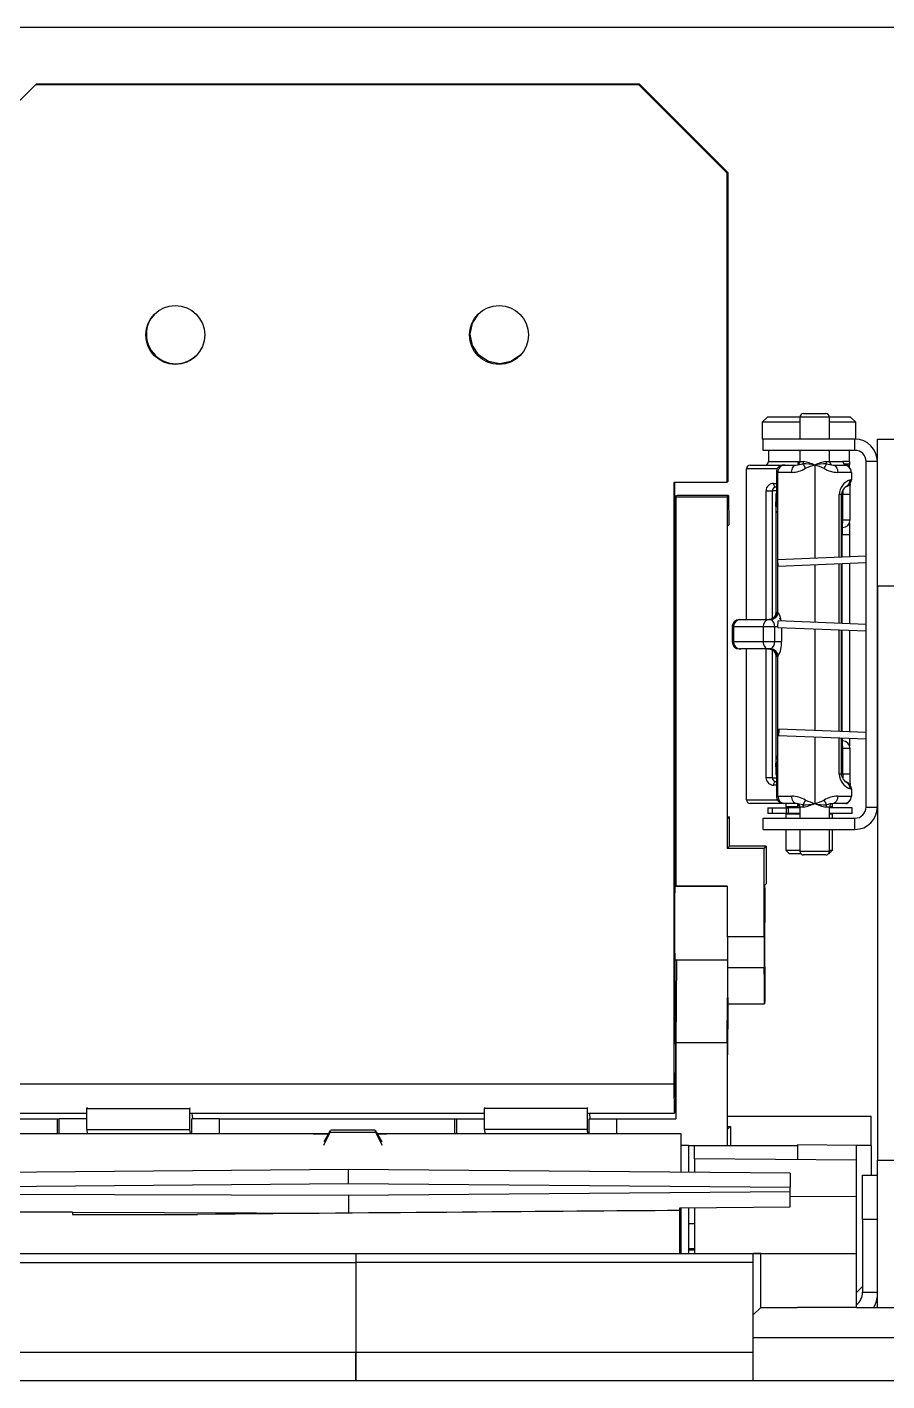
# Paper-space layout 'D' of a CAD drawing. Header units: inches. Extents: x 0 to 136, y 0 to 88.
# Drawn here: x 17.411 to 20.477, y 29.918 to 34.747 of the extents above; entities that cross this region are included whole.
import ezdxf

# ---------------------------------------------------------------- set-up
doc = ezdxf.new("R2010")
doc.units = ezdxf.units.IN
doc.header["$LTSCALE"] = 4
doc.header["$MEASUREMENT"] = 0

psp = doc.layouts.new('D')

# ---------------------------------------------------------------- linework, layer by layer
at = {"color": 7, "linetype": 'Continuous', "lineweight": 25}
for p, q in [((17.2199, 34.7471), (42.6216, 34.7471)), ((17.1256, 34.2264), (17.4406, 34.5413)), ((17.4428, 34.5436), (17.4406, 34.5413)), ((19.5927, 34.5413), (17.4406, 34.5413)), ((19.595, 34.5436), (17.4428, 34.5436)), ((19.5927, 34.5413), (19.595, 34.5436)), ((19.5927, 34.5413), (19.9077, 34.2263)), ((19.91, 34.2286), (19.595, 34.5436)), ((19.91, 34.2286), (19.9077, 34.2263)), ((19.9077, 33.124), (19.9077, 34.2263)), ((19.91, 34.2286), (19.91, 33.1263)), ((20.0529, 33.3573), (20.0329, 33.3373)), ((20.0329, 33.3373), (20.0329, 33.2773)), ((20.1671, 33.3373), (20.0329, 33.3373)), ((20.0529, 33.3573), (20.1672, 33.3573)), ((20.1671, 33.3554), (20.1671, 33.2773)), ((20.2721, 33.3554), (20.1671, 33.3554)), ((20.1802, 33.3686), (20.2589, 33.3686)), ((20.2719, 33.3573), (20.3462, 33.3573)), ((20.2721, 33.2773), (20.2721, 33.3554)), ((20.3662, 33.3373), (20.2721, 33.3373)), ((20.3662, 33.3373), (20.3462, 33.3573)), ((20.3662, 33.2773), (20.3662, 33.3373)), ((20.0358, 33.2773), (20.0329, 33.2773)), ((20.3633, 33.2773), (20.0358, 33.2773)), ((20.0358, 33.2373), (20.0358, 33.2773)), ((20.3633, 33.2373), (20.3633, 33.2773)), ((20.3662, 33.2773), (20.3633, 33.2773)), ((20.4433, 33.1973), (20.4433, 33.2773)), ((20.4433, 33.2773), (20.5111, 33.2773)), ((20.3633, 33.2373), (20.0358, 33.2373)), ((20.0552, 33.2373), (20.0552, 33.198)), ((20.1671, 33.2373), (20.1671, 33.198)), ((20.2721, 33.198), (20.2721, 33.2373)), ((20.3439, 33.198), (20.3439, 33.2373)), ((19.9896, 33.1848), (20.1091, 33.1848)), ((20.0552, 33.198), (20.1606, 33.198)), ((20.1091, 33.1848), (20.1142, 33.1848)), ((20.1142, 33.1848), (20.1541, 33.1848)), ((20.1598, 33.198), (20.1598, 33.1862)), ((20.1598, 33.198), (20.1606, 33.198)), ((20.1606, 33.198), (20.1671, 33.198)), ((20.1606, 33.198), (20.1606, 33.1866)), ((20.1671, 33.198), (20.1799, 33.198)), ((20.2198, 33.1848), (20.2198, 32.8519)), ((20.2596, 33.198), (20.2721, 33.198)), ((20.2721, 33.198), (20.3199, 33.198)), ((20.2851, 33.1848), (20.3242, 33.1848)), ((20.3439, 33.198), (20.3199, 33.198)), ((20.3242, 33.1848), (20.3308, 33.1848)), ((20.3438, 33.1851), (20.3438, 33.1919)), ((20.3438, 33.1851), (20.3438, 33.1919)), ((20.4433, 33.1973), (20.4033, 33.1973)), ((20.4033, 31.965), (20.4033, 33.1973)), ((20.4433, 31.965), (20.4433, 33.1973)), ((19.9765, 32.6336), (19.9765, 33.1717)), ((20.0864, 33.1717), (19.9765, 33.1717)), ((20.088, 33.1586), (20.0829, 33.1586)), ((20.0829, 33.1586), (20.0829, 33.0667)), ((20.1378, 33.1586), (20.088, 33.1586)), ((20.088, 32.6599), (20.088, 33.1586)), ((20.3504, 33.1586), (20.3016, 33.1586)), ((20.3439, 33.1307), (20.3439, 33.1231)), ((20.3464, 33.1323), (20.3504, 33.1323)), ((20.3504, 33.1586), (20.3504, 33.1323)), ((19.7188, 33.124), (19.9077, 33.124)), ((19.7189, 30.9772), (19.7188, 33.124)), ((19.7211, 31.6801), (19.7211, 33.124)), ((19.91, 33.1263), (19.9077, 33.124)), ((20.046, 33.093), (20.0683, 33.093)), ((20.046, 32.6336), (20.046, 33.093)), ((20.0683, 33.093), (20.0683, 32.6366)), ((20.0829, 33.093), (20.0683, 33.093)), ((20.0737, 33.1192), (20.0829, 33.1192)), ((19.7211, 33.0747), (19.7272, 33.0747)), ((19.7211, 33.0738), (19.7263, 33.0738)), ((19.7263, 33.0738), (19.724, 33.0715)), ((19.724, 33.0715), (19.9077, 33.0715)), ((19.724, 33.0715), (19.7241, 31.6831)), ((19.7291, 33.0766), (19.7272, 33.0747)), ((19.9128, 33.0766), (19.7291, 33.0766)), ((19.9077, 33.0715), (19.9128, 33.0766)), ((19.9077, 33.0715), (19.9078, 31.8173)), ((19.9128, 33.0766), (19.9131, 32.9719)), ((20.0815, 33.0798), (20.0815, 33.0405)), ((20.0829, 33.0798), (20.0815, 33.0798)), ((20.0815, 33.0405), (20.0815, 33.0536)), ((20.0815, 33.0536), (20.0829, 33.0536)), ((20.0815, 33.0405), (20.0815, 32.6525)), ((20.3065, 32.8554), (20.3065, 33.0798)), ((20.3153, 33.0798), (20.3065, 33.0798)), ((20.3153, 32.8558), (20.3153, 33.0798)), ((20.3194, 33.0798), (20.3153, 33.0798)), ((20.3455, 33.0798), (20.3194, 33.0798)), ((20.3194, 32.988), (20.3194, 33.0798)), ((20.3455, 33.0798), (20.3455, 32.988)), ((20.0826, 33.0142), (20.082, 33.0142)), ((20.0827, 33.0158), (20.0826, 33.0142)), ((20.0826, 33.0142), (20.0827, 33.0149)), ((20.0827, 33.0158), (20.0827, 33.0157)), ((20.3153, 32.988), (20.3194, 32.988)), ((20.3455, 32.988), (20.3194, 32.988)), ((19.9087, 32.9675), (19.9131, 32.9719)), ((19.9087, 31.9232), (19.9087, 32.9675)), ((20.3192, 32.9617), (20.3153, 32.9617)), ((20.3439, 32.9791), (20.3439, 32.8569)), ((20.3174, 32.9355), (20.3153, 32.9355)), ((20.3435, 32.9355), (20.3174, 32.9355)), ((20.3174, 32.8559), (20.3174, 32.9355)), ((20.3435, 32.9355), (20.3435, 32.8569)), ((20.4033, 32.8593), (20.0882, 32.8467)), ((20.0891, 32.824), (20.0882, 32.8467)), ((20.0891, 32.824), (20.4033, 32.8366)), ((20.2198, 32.8293), (20.2198, 32.6234)), ((20.3065, 32.6199), (20.3065, 32.8327)), ((20.3153, 32.6195), (20.3153, 32.8331)), ((20.3174, 32.6195), (20.3174, 32.8332)), ((20.3435, 32.8342), (20.3435, 32.6184)), ((20.3439, 32.8342), (20.3439, 32.6184)), ((20.5111, 32.7524), (20.4433, 32.7524)), ((20.4433, 32.7524), (20.4433, 30.7051)), ((20.0826, 32.6599), (20.088, 32.6599)), ((20.0826, 32.6599), (20.0826, 32.6592)), ((20.088, 32.6599), (20.0887, 32.6599)), ((19.9287, 32.6074), (19.9252, 32.6074)), ((19.9252, 32.6074), (19.9252, 32.5549)), ((19.9287, 32.6074), (19.9297, 32.6074)), ((19.9287, 32.5549), (19.9287, 32.6074)), ((20.0357, 32.6074), (19.9297, 32.6074)), ((19.9297, 32.6074), (19.9297, 32.5549)), ((19.9514, 32.6336), (19.955, 32.6336)), ((19.955, 32.6336), (20.0557, 32.6336)), ((20.0357, 32.6074), (20.0357, 32.5549)), ((20.0778, 32.6074), (20.0357, 32.6074)), ((20.0557, 32.6336), (20.0626, 32.6336)), ((20.0778, 32.5549), (20.0778, 32.6074)), ((20.0883, 32.6074), (20.0778, 32.6074)), ((20.0882, 32.6059), (20.0891, 32.6286)), ((20.0882, 32.6059), (20.4033, 32.5933)), ((20.4033, 32.616), (20.0891, 32.6286)), ((20.0982, 32.6358), (20.0924, 32.6366)), ((20.1014, 32.6054), (20.1014, 32.5549)), ((20.2198, 32.6007), (20.2198, 32.238)), ((19.9252, 32.5549), (19.9287, 32.5549)), ((19.9297, 32.5549), (19.9287, 32.5549)), ((19.9297, 32.5549), (20.0357, 32.5549)), ((20.0357, 32.5549), (20.0778, 32.5549)), ((20.0778, 32.5549), (20.1014, 32.5549)), ((20.3065, 32.2345), (20.3065, 32.5972)), ((20.3153, 32.2342), (20.3153, 32.5969)), ((20.3174, 32.2341), (20.3174, 32.5968)), ((20.3435, 32.5957), (20.3435, 32.2331)), ((20.3439, 32.5957), (20.3439, 32.233)), ((19.7211, 32.5489), (19.724, 32.5489)), ((19.955, 32.5287), (19.9514, 32.5287)), ((20.0557, 32.5287), (19.955, 32.5287)), ((19.9765, 31.9906), (19.9765, 32.5287)), ((20.046, 32.0693), (20.046, 32.5287)), ((20.0626, 32.5287), (20.0557, 32.5287)), ((20.0683, 32.5255), (20.0683, 32.0693)), ((20.0815, 32.5101), (20.0815, 32.1218)), ((20.0826, 32.5031), (20.0826, 32.5024)), ((20.088, 32.5024), (20.0826, 32.5024)), ((20.088, 32.0037), (20.088, 32.5024)), ((20.0887, 32.5024), (20.088, 32.5024)), ((20.091, 32.2205), (20.4033, 32.208)), ((20.4033, 32.2307), (20.0919, 32.2431)), ((20.2198, 32.2153), (20.2198, 31.9775)), ((20.3065, 32.0825), (20.3065, 32.2119)), ((20.3153, 32.0825), (20.3153, 32.2115)), ((20.3153, 32.2006), (20.3192, 32.2006)), ((20.3194, 32.1743), (20.3153, 32.1743)), ((20.3194, 32.0825), (20.3194, 32.1743)), ((20.3194, 32.1743), (20.3455, 32.1743)), ((20.3439, 32.2104), (20.3439, 32.1832)), ((20.3455, 32.1743), (20.3455, 32.0825)), ((20.0815, 32.1218), (20.0815, 32.0825)), ((20.0815, 32.1087), (20.0815, 32.1218)), ((20.082, 32.1481), (20.0826, 32.1481)), ((20.0827, 32.1474), (20.0826, 32.1481)), ((20.0826, 32.1481), (20.0827, 32.1462)), ((20.0827, 32.1466), (20.0827, 32.1466)), ((20.0683, 32.0693), (20.046, 32.0693)), ((20.0683, 32.0693), (20.0829, 32.0693)), ((20.0829, 32.1087), (20.0815, 32.1087)), ((20.0815, 32.0825), (20.0829, 32.0825)), ((20.0829, 32.0956), (20.0829, 32.0037)), ((20.3153, 32.0825), (20.3065, 32.0825)), ((20.3153, 32.0825), (20.3194, 32.0825)), ((20.3455, 32.0825), (20.3194, 32.0825)), ((20.0829, 32.0431), (20.0737, 32.0431)), ((20.3504, 32.03), (20.3464, 32.03)), ((20.3504, 32.03), (20.3504, 32.0037)), ((19.9765, 31.9906), (20.0864, 31.9906)), ((20.1091, 31.9775), (19.9896, 31.9775)), ((20.0829, 32.0037), (20.088, 32.0037)), ((20.088, 32.0037), (20.1378, 32.0037)), ((20.1142, 31.9775), (20.1091, 31.9775)), ((20.1541, 31.9775), (20.1142, 31.9775)), ((20.1162, 31.9775), (20.1162, 31.9656)), ((20.1598, 31.9644), (20.1598, 31.9761)), ((20.1606, 31.9644), (20.1606, 31.9757)), ((20.2829, 31.9656), (20.2829, 31.9773)), ((20.3242, 31.9775), (20.2851, 31.9775)), ((20.3016, 32.0037), (20.3504, 32.0037)), ((20.3308, 31.9775), (20.3242, 31.9775)), ((19.9156, 31.9301), (19.9087, 31.9232)), ((19.9087, 31.9301), (19.9156, 31.9301)), ((19.9156, 31.8251), (19.9156, 31.9301)), ((20.0358, 31.885), (20.0358, 31.925)), ((20.0358, 31.925), (20.3633, 31.925)), ((20.0524, 31.9623), (20.0524, 31.9423)), ((20.0524, 31.9623), (20.0675, 31.9623)), ((20.0675, 31.9423), (20.0524, 31.9423)), ((20.0675, 31.9623), (20.0675, 31.9423)), ((20.0675, 31.9623), (20.1174, 31.9623)), ((20.1174, 31.9423), (20.0675, 31.9423)), ((20.1598, 31.9656), (20.1162, 31.9656)), ((20.1162, 31.939), (20.1162, 31.925)), ((20.1671, 31.939), (20.1162, 31.939)), ((20.1174, 31.9623), (20.1174, 31.9423)), ((20.1174, 31.9623), (20.1246, 31.9623)), ((20.1246, 31.9423), (20.1174, 31.9423)), ((20.1246, 31.9623), (20.1246, 31.9423)), ((20.1671, 31.9623), (20.1246, 31.9623)), ((20.1671, 31.9423), (20.1246, 31.9423)), ((20.1362, 31.9656), (20.1362, 31.9623)), ((20.1362, 31.9423), (20.1362, 31.939)), ((20.1598, 31.9644), (20.1606, 31.9644)), ((20.1606, 31.9644), (20.1671, 31.9644)), ((20.1671, 31.9644), (20.1671, 31.925)), ((20.1799, 31.9644), (20.1671, 31.9644)), ((20.2721, 31.9644), (20.2596, 31.9644)), ((20.2829, 31.9656), (20.2721, 31.9656)), ((20.2721, 31.925), (20.2721, 31.9644)), ((20.2829, 31.939), (20.2721, 31.939)), ((20.3529, 31.9623), (20.2744, 31.9623)), ((20.3529, 31.9423), (20.2744, 31.9423)), ((20.2829, 31.925), (20.2829, 31.939)), ((20.3529, 31.9423), (20.3529, 31.9623)), ((20.3633, 31.885), (20.3633, 31.925)), ((20.4033, 31.965), (20.4433, 31.965)), ((20.0358, 31.885), (20.3633, 31.885)), ((20.1162, 31.885), (20.1162, 31.8116)), ((20.1671, 31.885), (20.1671, 31.8069)), ((20.2721, 31.8069), (20.2721, 31.885)), ((20.2829, 31.8116), (20.2829, 31.885)), ((19.9078, 31.8173), (19.9156, 31.8251)), ((20.039, 31.8173), (19.9078, 31.8173)), ((20.0468, 31.8251), (19.9156, 31.8251)), ((20.039, 31.8173), (20.0468, 31.8251)), ((20.0391, 31.5023), (20.039, 31.8173)), ((20.0468, 31.8251), (20.0468, 31.6909)), ((20.1162, 31.8116), (20.1296, 31.7983)), ((20.1162, 31.8116), (20.1671, 31.8116)), ((20.1703, 31.7983), (20.1296, 31.7983)), ((20.1671, 31.8069), (20.2721, 31.8069)), ((20.2589, 31.7938), (20.1802, 31.7938)), ((20.2696, 31.7983), (20.2689, 31.7983)), ((20.2696, 31.7983), (20.2829, 31.8116)), ((20.2721, 31.8116), (20.2829, 31.8116)), ((19.9078, 31.6826), (19.7209, 31.6826)), ((19.7241, 31.6831), (19.9078, 31.6831)), ((19.7264, 31.6831), (19.7264, 31.6826)), ((19.9078, 31.6831), (19.9078, 31.5024)), ((20.0411, 31.6826), (20.0409, 31.6826)), ((20.0468, 31.6909), (20.0411, 31.6852)), ((20.0403, 31.6451), (20.0391, 31.5023)), ((20.04, 31.5502), (20.0395, 31.5502)), ((20.04, 31.5502), (20.04, 31.3927)), ((20.0423, 31.395), (20.0423, 31.5525)), ((20.0391, 31.5023), (19.9078, 31.5024)), ((19.9087, 31.5024), (19.9087, 31.3927)), ((19.7209, 31.4201), (19.9087, 31.4201)), ((19.7212, 31.4201), (19.723, 31.018)), ((19.7267, 31.4201), (19.7241, 31.1238)), ((19.9087, 31.3927), (20.04, 31.3927)), ((19.9078, 31.1238), (19.9092, 31.2859)), ((19.9103, 31.2626), (19.9088, 31.0812)), ((19.9099, 31.2626), (20.0411, 31.2626)), ((19.9078, 31.1238), (19.7241, 31.1238)), ((19.7241, 31.1238), (19.7241, 30.8521)), ((19.9078, 31.1238), (19.9079, 30.7576)), ((19.9088, 30.8153), (19.9088, 31.0812)), ((19.723, 30.9269), (19.723, 31.018)), ((17.3148, 30.9772), (19.7189, 30.9772)), ((19.723, 30.9269), (19.7199, 30.8742)), ((17.3157, 30.8731), (17.6245, 30.8731)), ((17.6249, 30.8934), (17.6245, 30.89)), ((17.6245, 30.89), (17.9919, 30.89)), ((17.6245, 30.8144), (17.6245, 30.89)), ((17.9919, 30.89), (17.9923, 30.8934)), ((17.9919, 30.8144), (17.9919, 30.89)), ((17.9928, 30.8731), (19.0418, 30.8731)), ((17.999, 30.8731), (18.0004, 30.8521)), ((19.0421, 30.8933), (19.0418, 30.89)), ((19.0418, 30.8144), (19.0418, 30.89)), ((19.4092, 30.89), (19.0418, 30.89)), ((19.4092, 30.89), (19.4096, 30.8933)), ((19.4092, 30.8144), (19.4092, 30.89)), ((19.4101, 30.8731), (19.7198, 30.8731)), ((19.4163, 30.8731), (19.4177, 30.8521)), ((19.9088, 30.8626), (20.4207, 30.8626)), ((20.4207, 30.7576), (20.4207, 30.8626)), ((17.3095, 30.8521), (17.5195, 30.8521)), ((17.5195, 30.7996), (17.5195, 30.8521)), ((17.5195, 30.8521), (17.5259, 30.8521)), ((17.5259, 30.7996), (17.5259, 30.8521)), ((17.6245, 30.8521), (17.5259, 30.8521)), ((17.6245, 30.8144), (17.9919, 30.8144)), ((17.6245, 30.8144), (17.6257, 30.7996)), ((17.9932, 30.7996), (17.9919, 30.8144)), ((17.9983, 30.7996), (17.9983, 30.8521)), ((18.0969, 30.8521), (17.9983, 30.8521)), ((18.0969, 30.7996), (18.0969, 30.8521)), ((18.0969, 30.8521), (18.9368, 30.8521)), ((18.652, 30.8127), (18.4939, 30.8127)), ((18.9368, 30.7996), (18.9368, 30.8521)), ((18.9368, 30.8521), (18.9432, 30.8521)), ((18.9432, 30.7996), (18.9432, 30.8521)), ((18.9432, 30.8521), (19.0418, 30.8521)), ((19.4092, 30.8144), (19.0418, 30.8144)), ((19.0418, 30.8144), (19.043, 30.7996)), ((19.4105, 30.7996), (19.4092, 30.8144)), ((19.4156, 30.7996), (19.4156, 30.8521)), ((19.4156, 30.8521), (19.5142, 30.8521)), ((19.5142, 30.7996), (19.5142, 30.8521)), ((19.5142, 30.8521), (19.7241, 30.8521)), ((19.9193, 30.8258), (19.9088, 30.8153)), ((19.9088, 30.8258), (19.9193, 30.8258)), ((19.9193, 30.8258), (19.9193, 30.7576)), ((18.4312, 30.7996), (17.3813, 30.7996)), ((18.4312, 30.7981), (18.4312, 30.7996)), ((18.4857, 30.7996), (18.4312, 30.7996)), ((18.4848, 30.7981), (18.4312, 30.7981)), ((18.4687, 30.7585), (18.4921, 30.8055)), ((18.4921, 30.8107), (18.4692, 30.7712)), ((18.4921, 30.8107), (18.4921, 30.8055)), ((18.4921, 30.8055), (18.6538, 30.8055)), ((18.6538, 30.8055), (18.6538, 30.8107)), ((18.6767, 30.7712), (18.6538, 30.8107)), ((18.6538, 30.8055), (18.6772, 30.7585)), ((18.6937, 30.7996), (18.6602, 30.7996)), ((18.6937, 30.7981), (18.6611, 30.7981)), ((18.6937, 30.7981), (18.6937, 30.7996)), ((19.7435, 30.7996), (18.6937, 30.7996)), ((19.7435, 30.6622), (19.7435, 30.7996)), ((19.7698, 30.7577), (19.7435, 30.7579)), ((19.7698, 30.7577), (19.7698, 30.662)), ((19.7698, 30.7576), (19.7908, 30.7576)), ((19.7908, 30.7576), (20.1582, 30.7576)), ((19.7908, 30.7102), (19.7908, 30.7576)), ((20.3682, 30.7576), (20.1582, 30.7595)), ((20.1582, 30.7595), (20.1582, 30.7576)), ((20.1582, 30.7576), (20.1582, 30.707)), ((20.4207, 30.7576), (20.3682, 30.7576)), ((20.3682, 30.7051), (20.3682, 30.7576)), ((20.4207, 30.7576), (20.4207, 30.6514)), ((18.5572, 30.6725), (16.9824, 30.6588)), ((20.132, 30.6588), (18.5572, 30.6725)), ((18.5572, 30.6224), (18.5572, 30.6725)), ((20.3682, 30.7051), (19.7908, 30.7102)), ((19.7908, 30.7102), (19.7908, 30.6618)), ((20.3682, 30.5755), (20.3682, 30.7051)), ((20.4433, 30.1802), (20.4433, 30.7051)), ((20.4433, 30.7051), (20.5111, 30.7051)), ((16.9824, 30.6087), (18.5572, 30.6224)), ((18.5572, 30.6224), (20.132, 30.6087)), ((20.132, 30.6588), (20.132, 30.6087)), ((20.3906, 30.6514), (20.4433, 30.6514)), ((20.3906, 30.4939), (20.3906, 30.6514)), ((18.5572, 30.579), (16.9824, 30.5833)), ((20.132, 30.5927), (18.5572, 30.579)), ((18.5572, 30.579), (18.5572, 30.5166)), ((20.132, 30.5927), (20.132, 30.6087)), ((20.132, 30.5384), (20.132, 30.5927)), ((20.132, 30.5773), (20.3682, 30.5755)), ((20.3682, 30.3721), (20.3682, 30.5755)), ((19.7383, 30.535), (20.132, 30.5384)), ((19.7383, 30.5257), (19.7383, 30.535)), ((19.7383, 30.3721), (19.7383, 30.5257)), ((19.7435, 30.3721), (19.7435, 30.535)), ((19.7698, 30.5352), (19.7698, 30.3721)), ((19.7908, 30.5354), (19.7908, 30.3721)), ((17.5729, 30.5193), (17.3763, 30.5199)), ((17.5729, 30.5193), (18.5572, 30.5166)), ((17.5729, 30.5193), (17.5729, 30.5119)), ((17.5729, 30.5119), (18.0191, 30.5119)), ((18.5572, 30.5166), (18.0191, 30.5119)), ((19.7698, 30.4794), (19.7908, 30.4794)), ((20.3906, 30.4939), (20.3906, 30.234)), ((20.4433, 30.4939), (20.3906, 30.4939)), ((19.7698, 30.3902), (19.7908, 30.3902)), ((19.7698, 30.3849), (19.7908, 30.3849)), ((17.1661, 30.3721), (18.5834, 30.3721)), ((17.1661, 30.3405), (18.5834, 30.3405)), ((18.5834, 30.3721), (20.0008, 30.3721)), ((18.5834, 30.3721), (18.5834, 30.3405)), ((18.5834, 30.3721), (18.5834, 30.3405)), ((20.0008, 30.3405), (18.5834, 30.3405)), ((18.5834, 30.3405), (18.5834, 30.0207)), ((18.5834, 30.3405), (18.5834, 30.0207)), ((20.027, 30.3721), (20.0008, 30.3721)), ((20.0008, 30.3405), (20.0008, 30.3721)), ((20.0008, 30.3721), (20.3682, 30.3721)), ((20.0008, 30.0207), (20.0008, 30.3405)), ((20.027, 30.1802), (20.027, 30.3721)), ((20.3682, 30.1802), (20.3682, 30.3721)), ((20.3682, 30.2327), (20.3906, 30.2551)), ((20.3906, 30.234), (20.4433, 30.234)), ((20.027, 30.1802), (20.0008, 30.154)), ((20.027, 30.1802), (20.1582, 30.1802)), ((20.027, 30.1802), (20.1582, 30.1802)), ((20.3682, 30.1802), (20.1582, 30.1802)), ((20.1582, 30.1784), (20.1582, 30.1802)), ((20.3682, 30.1802), (20.1582, 30.1784)), ((20.3682, 30.1802), (20.5782, 30.1802)), ((20.0008, 30.0727), (20.9456, 30.0727)), ((17.1661, 30.0207), (18.5834, 30.0207)), ((18.5834, 30.0207), (18.5834, 29.9177)), ((18.5834, 30.0207), (20.0008, 30.0207)), ((18.5834, 29.9177), (18.5834, 30.0207)), ((20.0008, 29.9177), (20.0008, 30.0207)), ((42.8841, 29.9177), (16.9574, 29.9177))]:
    psp.add_line(p, q, dxfattribs=at)
at = {"color": 7, "linetype": 'Continuous', "lineweight": 25, "flags": 128}
for points in [[(19.1706, 33.577), (19.1366, 33.5542), (19.0964, 33.5462), (19.0562, 33.5542), (19.0221, 33.577), (18.9994, 33.6111), (18.9914, 33.6512), (18.9994, 33.6914), (19.0221, 33.7255), (19.0221, 33.7255)], [(20.1378, 33.1586), (20.1381, 33.1637), (20.139, 33.1686), (20.1405, 33.1732), (20.1425, 33.1771), (20.145, 33.1804), (20.1478, 33.1828), (20.1509, 33.1843), (20.1541, 33.1848)], [(20.2851, 33.1848), (20.2883, 33.1843), (20.2914, 33.1828), (20.2943, 33.1804), (20.2968, 33.1771), (20.2988, 33.1732), (20.3004, 33.1686), (20.3013, 33.1637), (20.3016, 33.1586)], [(20.3236, 33.1887), (20.3396, 33.1891), (20.3438, 33.1851)], [(20.3401, 33.181), (20.3415, 33.1828), (20.3438, 33.1851)], [(20.3439, 33.198), (20.3438, 33.191), (20.3438, 33.1851)], [(20.3439, 33.1747), (20.3439, 33.1789), (20.3438, 33.1851)], [(20.0815, 33.1061), (20.08, 33.1063), (20.0785, 33.1071), (20.0772, 33.1083), (20.076, 33.1099), (20.075, 33.1119), (20.0743, 33.1142), (20.0739, 33.1166), (20.0737, 33.1192)], [(20.082, 33.0142), (20.0818, 33.0196), (20.0815, 33.0533), (20.0815, 33.0536)], [(20.0828, 33.0207), (20.0825, 33.0193), (20.082, 33.0142)], [(20.0826, 32.6583), (20.0826, 32.6584), (20.0826, 32.6581), (20.0825, 32.6574), (20.0824, 32.6565), (20.0819, 32.6539), (20.0801, 32.6487), (20.0755, 32.6419), (20.0687, 32.6367), (20.0599, 32.6339), (20.0564, 32.6336)], [(20.0564, 32.5287), (20.0659, 32.5269), (20.0726, 32.5231), (20.0771, 32.5185), (20.08, 32.5139), (20.0816, 32.5098), (20.0823, 32.5066), (20.0825, 32.5053), (20.0825, 32.5046), (20.0826, 32.5042), (20.0826, 32.5039), (20.0826, 32.5039)], [(20.0919, 32.2431), (20.0918, 32.2423), (20.0916, 32.2398), (20.0914, 32.2362), (20.0912, 32.2318), (20.091, 32.2275), (20.0909, 32.2238), (20.0909, 32.2214), (20.091, 32.2205), (20.0912, 32.2214), (20.0914, 32.2238), (20.0916, 32.2275), (20.0918, 32.2318), (20.0919, 32.2362), (20.092, 32.2398), (20.092, 32.2423), (20.0919, 32.2431)], [(20.3309, 32.0537), (20.331, 32.0537), (20.3298, 32.0548), (20.3266, 32.0581), (20.3212, 32.0654), (20.3165, 32.0751), (20.3154, 32.0802), (20.3153, 32.0825)], [(20.0737, 32.0431), (20.0739, 32.0457), (20.0743, 32.0481), (20.075, 32.0504), (20.076, 32.0524), (20.0772, 32.054), (20.0785, 32.0552), (20.08, 32.056), (20.0815, 32.0562)], [(20.1541, 31.9775), (20.1509, 31.978), (20.1478, 31.9795), (20.145, 31.9819), (20.1425, 31.9852), (20.1405, 31.9891), (20.139, 31.9937), (20.1381, 31.9986), (20.1378, 32.0037)], [(20.3016, 32.0037), (20.3013, 31.9986), (20.3004, 31.9937), (20.2988, 31.9891), (20.2968, 31.9852), (20.2943, 31.9819), (20.2914, 31.9795), (20.2883, 31.978), (20.2851, 31.9775)], [(20.04, 31.5502), (20.0401, 31.6005), (20.0403, 31.6433), (20.0407, 31.6721), (20.0411, 31.6826), (20.0415, 31.673), (20.0419, 31.6449), (20.0422, 31.6026), (20.0423, 31.5525)], [(20.0423, 31.395), (20.0422, 31.3447), (20.0419, 31.3019), (20.0416, 31.273), (20.0411, 31.2626), (20.0407, 31.2722), (20.0403, 31.3002), (20.0401, 31.3426), (20.04, 31.3927)], [(19.7199, 30.8742), (19.7197, 30.8733), (19.7195, 30.8771), (19.7194, 30.8856), (19.7192, 30.8982), (19.7191, 30.9145), (19.719, 30.9337), (19.7189, 30.9549), (19.7189, 30.9772)]]:
    psp.add_lwpolyline(points, dxfattribs=at)
at = {"color": 7, "linetype": 'Continuous', "lineweight": 25}
for centre in [(17.9393, 33.649), (19.0941, 33.6489)]:
    psp.add_circle(centre, 0.105, dxfattribs=at)
for centre, radius, start, end in [((17.9416, 33.6513), 0.105, 135.004, 314.9982), ((20.1802, 33.3554), 0.0131, 90, 180), ((20.2589, 33.3554), 0.0131, 0, 90), ((20.3633, 33.1973), 0.08, 0, 90), ((20.3633, 33.1973), 0.04, 0, 90), ((19.9896, 33.1717), 0.0131, 90, 180), ((20.0421, 33.198), 0.0131, 270, 0), ((20.1091, 33.1586), 0.0262, 90.0004, 180.0004), ((20.1142, 33.1586), 0.0262, 90.0004, 180.0004), ((20.154, 33.198), 0.0131, 270, 0), ((20.1451, 33.2883), 0.1038, 274.9501, 288.2541), ((20.1639, 33.1978), 0.0159, 329.2913, 0.5897), ((20.2444, 33.2147), 0.0713, 200.5688, 215.7137), ((20.1685, 32.9233), 0.2665, 78.8886, 88.0337), ((20.1393, 33.0071), 0.1951, 65.6381, 78.0189), ((20.2967, 32.913), 0.2825, 105.7947, 112.9686), ((20.301, 33.0055), 0.1968, 102.1372, 114.3607), ((20.2712, 32.9232), 0.2666, 92.0108, 101.117), ((20.1363, 32.8945), 0.3021, 67.245, 73.9458), ((20.1979, 33.2128), 0.0681, 324.2721, 340.0936), ((20.2754, 33.1978), 0.0158, 179.4201, 210.943), ((20.3072, 33.3493), 0.166, 254.1396, 262.3418), ((20.2852, 33.198), 0.0131, 180, 270), ((20.3348, 33.1985), 0.0149, 182.2731, 221.3959), ((20.3319, 33.1955), 0.0107, 219.58, 264.3623), ((20.3242, 33.1586), 0.0262, 359.9996, 89.9996), ((20.3308, 33.1717), 0.0131, 24.2687, 90), ((20.1357, 33.2546), 0.096, 271.2424, 301.9437), ((20.3053, 33.259), 0.1005, 238.7462, 267.9117), ((20.3649, 33.0768), 0.0585, 108.4073, 177.0627), ((20.3242, 33.1323), 0.0262, 284.6932, 0.0002), ((20.3201, 33.1321), 0.0263, 294.5389, 0.4404), ((20.0729, 33.0923), 0.0269, 88.18, 178.5469), ((20.0815, 33.093), 0.0131, 90, 180), ((20.0946, 33.0798), 0.0131, 153.0147, 180), ((20.3569, 33.0758), 0.0418, 128.2898, 174.5359), ((24.8954, 33.0803), 4.576, 179.83, 180.0058), ((27.7512, 33.0832), 7.4057, 179.73768, 180.02616), ((16.7139, 33.055), 3.369, 359.3171, 0.1989), ((18.9919, 32.9814), 1.3275, 359.1503, 0.2832), ((20.3192, 32.988), 0.0262, 270.0004, 0.0004), ((21.6449, 32.942), 1.3275, 179.1503, 180.2832), ((26.9964, 32.9399), 6.6528, 179.66895, 180.03797), ((20.0564, 32.6599), 0.0262, 270.0004, 0.0004), ((20.0617, 32.6599), 0.0262, 270.0004, 0.0004), ((20.0626, 32.6598), 0.0262, 270.1708, 0.1698), ((20.0378, 32.625), 0.0618, 2.9883, 34.4198), ((19.9514, 32.6074), 0.0262, 90.0004, 180.0004), ((19.955, 32.6074), 0.0262, 90.0004, 180.0004), ((19.9555, 32.6079), 0.0258, 91.0498, 181.0127), ((20.0483, 32.6079), 0.0295, 359.0007, 60.8957), ((19.9514, 32.5549), 0.0262, 179.9996, 269.9996), ((19.955, 32.5549), 0.0262, 179.9996, 269.9996), ((19.9555, 32.5544), 0.0258, 178.9873, 268.9502), ((20.0488, 32.5541), 0.029, 298.5679, 1.5357), ((20.0149, 32.5481), 0.0868, 328.2713, 4.5076), ((20.0564, 32.5024), 0.0262, 359.9996, 89.9996), ((20.0617, 32.5024), 0.0262, 359.9996, 89.9996), ((20.0626, 32.5025), 0.0262, 359.8302, 89.8292), ((20.7563, 32.2102), 0.4388, 179.8469, 181.2631), ((18.9919, 32.1809), 1.3275, 359.7168, 0.8497), ((20.3192, 32.1743), 0.0262, 359.9996, 89.9996), ((25.8235, 32.2172), 5.4799, 180.0714, 180.3475), ((22.8194, 32.0943), 2.738, 178.8753, 179.6992), ((16.7115, 32.1073), 3.3714, 359.8013, 0.6824), ((20.0729, 32.07), 0.027, 181.4839, 271.7892), ((20.0815, 32.0693), 0.0131, 180, 270), ((20.0946, 32.0825), 0.0131, 180, 206.9853), ((20.3653, 32.0858), 0.0589, 183.226, 251.304), ((24.9321, 32.082), 4.6127, 179.9946, 180.163), ((27.9992, 32.0796), 7.6537, 179.97851, 180.25764), ((20.3201, 32.0302), 0.0263, 359.5612, 65.2776), ((20.3242, 32.03), 0.0262, 359.9998, 73.9696), ((19.9896, 31.9906), 0.0131, 180, 270), ((20.1091, 32.0037), 0.0262, 179.9996, 269.9996), ((20.1142, 32.0037), 0.0262, 179.9996, 269.9996), ((20.1342, 31.9027), 0.1011, 58.841, 87.9729), ((20.154, 31.9644), 0.0131, 0, 90), ((20.1323, 31.8118), 0.1671, 74.2687, 82.5272), ((20.2444, 31.9476), 0.0713, 144.2863, 159.4312), ((20.1685, 32.239), 0.2665, 271.9662, 281.1115), ((20.1639, 31.9645), 0.0159, 359.4103, 30.7087), ((20.1393, 32.1552), 0.1951, 281.9811, 294.3619), ((20.3041, 32.2703), 0.3047, 247.2924, 253.9443), ((20.1436, 32.2471), 0.2802, 285.7918, 293.0173), ((20.2712, 32.2391), 0.2666, 258.883, 267.9892), ((20.301, 32.1568), 0.1968, 245.6393, 257.8628), ((20.3037, 31.9084), 0.0953, 91.2805, 122.0616), ((20.1979, 31.9495), 0.0681, 19.9064, 35.7279), ((20.2754, 31.9645), 0.0158, 149.057, 180.5799), ((20.2942, 31.8757), 0.1022, 95.0877, 108.4309), ((20.2852, 31.9644), 0.0131, 90, 180), ((20.3242, 32.0037), 0.0262, 270.0004, 0.0004), ((20.3308, 31.9906), 0.0131, 270, 335.7313), ((20.3633, 31.965), 0.04, 270, 0), ((20.3633, 31.965), 0.08, 270, 0), ((20.1802, 31.8069), 0.0131, 180, 270), ((20.2589, 31.8069), 0.0131, 270, 0), ((24.9476, 31.5512), 5.2283, 178.5606, 181.4372), ((20.7547, 31.6505), 0.7144, 177.2154, 180.427), ((23.6034, 31.3601), 3.6948, 179.4945, 181.512), ((20.3369, 30.234), 0.0538, 305.6624, 0), ((20.3369, 30.234), 0.1075, 330, 351.8864)]:
    psp.add_arc(centre, radius, start, end, dxfattribs=at)
for centre, major_axis, ratio, start_param, end_param in [((20.0557, 32.6074), (0, 0.0262), 0.762374, 0, 1.570796), ((20.0557, 32.5549), (0, 0.0262), 0.762374, 1.570796, 3.141593), ((4.485, 30.3902), (16.5417, 0.1442), 0.000393, 0.397292, 0.612551)]:
    psp.add_ellipse(centre, major_axis=major_axis, ratio=ratio, start_param=start_param, end_param=end_param, dxfattribs=at)

doc.saveas('drawing.dxf')
